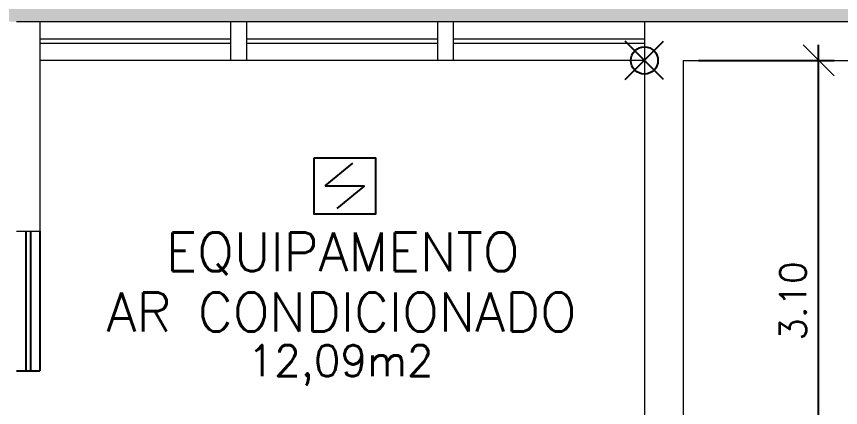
# Model space of a CAD drawing. Header units: millimetres. Extents: x 521 to 1055, y 261 to 520.
# Drawn here: x 603.97 to 609.29, y 502.23 to 504.75 of the extents above; entities that cross this region are included whole.
import ezdxf
from ezdxf.enums import TextEntityAlignment as Align

# ---------------------------------------------------------------- set-up
doc = ezdxf.new("R2010")
doc.units = ezdxf.units.MM
doc.linetypes.add('CONTINU', pattern=[0])
doc.layers.add('0.1', color=8, linetype='Continuous', lineweight=13)
doc.layers.add('ppci', color=8, linetype='Continuous')
doc.styles.add('ROMANS', font='romans')
doc.styles.get("Standard").update_dxf_attribs({"font": 'romans.shx'})
doc.dimstyles.new('Fares Eng - 50', dxfattribs={"dimscale": 2, "dimtxt": 0.085, "dimasz": 0.1, "dimexe": 0.05, "dimexo": 0.05, "dimgap": 0.04, "dimtad": 1, "dimzin": 4, "dimdsep": 46, "dimtxsty": 'ROMANS', "dimblk1": 'OBLIQUE', "dimblk2": 'OBLIQUE', "dimsah": 1, "dimcen": 0.05, "dimdle": 0.05, "dimclrd": 8, "dimclre": 8, "dimclrt": 8, "dimaunit": 1, "dimadec": 0, "dimazin": 0, "dimtfac": 1, "dimtix": 1, "dimtmove": 2, "dimatfit": 0, "dimldrblk": 'OPEN90', "dimfxl": 1, "dimtolj": 1, "dimtzin": 0, "dimarcsym": 0})

# ---------------------------------------------------------------- blocks, each defined once
blk = doc.blocks.new('ÁREA')
for p in [(4.97462945148186e-05, 0.003761569252461072), (0, 0)]:
    blk.add_attdef('COMPARTIMENTO', text='', height=0.0025).set_placement(p, align=Align.CENTER)
at = {"color": 1}
for p in [(-4.97462945148186e-05, -0.003761569252461072), (-9.94925890296372e-05, -0.007523138504922144)]:
    blk.add_attdef('ÁREA', text='', height=0.002, dxfattribs=at).set_placement(p, align=Align.CENTER)
blk = doc.blocks.new('_OBLIQUE')
at = {"color": 0, "linetype": 'ByBlock'}
blk.add_line((-0.5, -0.5), (0.5, 0.5), dxfattribs=at)
blk = doc.blocks.new('*D2874')
at = {"layer": '0.1', "color": 8, "linetype": 'CONTINU', "lineweight": -2, "transparency": 16777216}
for p, q in [((609.1468535984461, 501.2669216843539), (609.1468535984461, 504.566921684354)), ((608.3732697461766, 504.466921684354), (609.2468535984461, 504.466921684354)), ((608.3732697461766, 501.3669216843539), (609.2468535984461, 501.3669216843539))]:
    blk.add_line(p, q, dxfattribs=at)
at = {"layer": 'DEFPOINTS', "color": 0, "linetype": 'CONTINU', "lineweight": -2, "transparency": 16777216}
for p in [(608.2732697461765, 504.466921684354), (609.1468535984461, 504.466921684354), (608.2732697461765, 501.3669216843539)]:
    blk.add_point(p, dxfattribs=at)
at = {"layer": '0.1', "color": 8, "linetype": 'CONTINU', "lineweight": -2, "transparency": 16777216, "xscale": 0.2, "yscale": 0.2, "zscale": 0.2}
for p, rotation in [((609.1468535984461, 504.466921684354), 90), ((609.1468535984461, 501.3669216843539), 270)]:
    blk.add_blockref('_OBLIQUE', p, dxfattribs=dict(at, rotation=rotation))
at = {"layer": '0.1', "color": 8, "linetype": 'CONTINU', "transparency": 16777216, "insert": (608.981853598446, 502.916921684354), "char_height": 0.17, "attachment_point": 5, "rotation": 90, "style": 'ROMANS'}
blk.add_mtext('\\A1;3.10', dxfattribs=at)
blk = doc.blocks.new('_Open90')
at = {"color": 0, "linetype": 'ByBlock', "lineweight": -2}
for p, q in [((-0.5, 0.5), (0, 0)), ((0, 0), (-1, 0)), ((0, 0), (-0.5, -0.5))]:
    blk.add_line(p, q, dxfattribs=at)
blk = doc.blocks.new('*D2885')
at = {"layer": '0.1', "color": 8, "linetype": 'CONTINU', "lineweight": -2, "transparency": 16777216}
for p, q in [((609.6753245331493, 493.7169216843541), (609.6753245331493, 504.5669216843542)), ((609.3732697461766, 504.4669216843541), (609.7753245331493, 504.4669216843541)), ((609.3468535984462, 493.8169216843541), (609.7753245331493, 493.8169216843541))]:
    blk.add_line(p, q, dxfattribs=at)
at = {"layer": 'DEFPOINTS', "color": 0, "linetype": 'CONTINU', "lineweight": -2, "transparency": 16777216}
for p in [(609.2732697461765, 504.4669216843541), (609.6753245331493, 504.4669216843541), (609.2468535984461, 493.8169216843541)]:
    blk.add_point(p, dxfattribs=at)
at = {"layer": '0.1', "color": 8, "linetype": 'CONTINU', "lineweight": -2, "transparency": 16777216, "xscale": 0.2, "yscale": 0.2, "zscale": 0.2}
for p, rotation in [((609.6753245331493, 504.4669216843541), 90), ((609.6753245331493, 493.8169216843541), 270)]:
    blk.add_blockref('_OBLIQUE', p, dxfattribs=dict(at, rotation=rotation))
at = {"layer": '0.1', "color": 8, "linetype": 'CONTINU', "transparency": 16777216, "insert": (609.5103245331492, 499.1419216843541), "char_height": 0.17, "attachment_point": 5, "rotation": 90, "style": 'ROMANS'}
blk.add_mtext('\\A1;10.65', dxfattribs=at)
blk = doc.blocks.new('*D3538')
at = {"layer": '0.1', "color": 8, "linetype": 'CONTINU', "lineweight": -2, "transparency": 16777216}
for p, q in [((604.1232697461764, 504.8169216843539), (604.1232697461764, 506.0515917954538)), ((608.0232697461765, 504.8808042307539), (608.0232697461765, 506.0515917954538)), ((608.1232697461766, 505.9515917954538), (604.0232697461764, 505.9515917954538))]:
    blk.add_line(p, q, dxfattribs=at)
at = {"layer": 'DEFPOINTS', "color": 0, "linetype": 'CONTINU', "lineweight": -2, "transparency": 16777216}
for p in [(604.1232697461764, 505.9515917954538), (608.0232697461765, 504.7808042307539), (604.1232697461764, 504.7169216843538)]:
    blk.add_point(p, dxfattribs=at)
at = {"layer": '0.1', "color": 8, "linetype": 'CONTINU', "lineweight": -2, "transparency": 16777216, "xscale": 0.2, "yscale": 0.2, "zscale": 0.2, "rotation": 180}
blk.add_blockref('_OBLIQUE', (604.1232697461764, 505.9515917954538), dxfattribs=at)
at = {"layer": '0.1', "color": 8, "linetype": 'CONTINU', "lineweight": -2, "transparency": 16777216, "xscale": 0.2, "yscale": 0.2, "zscale": 0.2}
blk.add_blockref('_OBLIQUE', (608.0232697461765, 505.9515917954538), dxfattribs=at)
at = {"layer": '0.1', "color": 8, "linetype": 'CONTINU', "lineweight": -2, "transparency": 16777216, "insert": (606.0732697461765, 506.1165917954538), "char_height": 0.17, "attachment_point": 5, "style": 'ROMANS'}
blk.add_mtext('\\A1;3.90', dxfattribs=at)
blk = doc.blocks.new('*D3539')
at = {"layer": '0.1', "color": 8, "linetype": 'CONTINU', "lineweight": -2, "transparency": 16777216}
for p, q in [((603.9732697461765, 504.8169216843542), (603.9732697461765, 506.0515917954538)), ((604.1232697461764, 504.816921684354), (604.1232697461764, 506.0515917954538)), ((603.9732697461765, 505.9515917954538), (603.7732697461764, 505.9515917954538)), ((604.1232697461764, 505.9515917954538), (603.9732697461765, 505.9515917954538)), ((604.1232697461764, 505.9515917954538), (604.3232697461765, 505.9515917954538))]:
    blk.add_line(p, q, dxfattribs=at)
at = {"layer": 'DEFPOINTS', "color": 0, "linetype": 'CONTINU', "lineweight": -2, "transparency": 16777216}
for p in [(603.9732697461765, 505.9515917954538), (603.9732697461765, 504.7169216843541), (604.1232697461764, 504.716921684354)]:
    blk.add_point(p, dxfattribs=at)
at = {"layer": '0.1', "color": 8, "linetype": 'CONTINU', "lineweight": -2, "transparency": 16777216, "xscale": 0.2, "yscale": 0.2, "zscale": 0.2}
blk.add_blockref('_OBLIQUE', (603.9732697461765, 505.9515917954538), dxfattribs=at)
at = {"layer": '0.1', "color": 8, "linetype": 'CONTINU', "lineweight": -2, "transparency": 16777216, "xscale": 0.2, "yscale": 0.2, "zscale": 0.2, "rotation": 180}
blk.add_blockref('_OBLIQUE', (604.1232697461764, 505.9515917954538), dxfattribs=at)
at = {"layer": '0.1', "color": 8, "linetype": 'CONTINU', "lineweight": -2, "transparency": 16777216, "insert": (604.0482697461764, 506.1165917954538), "char_height": 0.17, "attachment_point": 5, "style": 'ROMANS'}
blk.add_mtext('\\A1;.15', dxfattribs=at)
blk = doc.blocks.new('*D3540')
at = {"layer": '0.1', "color": 8, "linetype": 'CONTINU', "lineweight": -2, "transparency": 16777216}
for p, q in [((601.4232697461763, 504.8169216843539), (601.4232697461763, 506.0515917954538)), ((603.9732697461766, 504.816921684354), (603.9732697461766, 506.0515917954538)), ((604.0732697461766, 505.9515917954538), (601.3232697461763, 505.9515917954538))]:
    blk.add_line(p, q, dxfattribs=at)
at = {"layer": 'DEFPOINTS', "color": 0, "linetype": 'CONTINU', "lineweight": -2, "transparency": 16777216}
for p in [(601.4232697461763, 505.9515917954538), (601.4232697461763, 504.7169216843538), (603.9732697461766, 504.716921684354)]:
    blk.add_point(p, dxfattribs=at)
at = {"layer": '0.1', "color": 8, "linetype": 'CONTINU', "lineweight": -2, "transparency": 16777216, "xscale": 0.2, "yscale": 0.2, "zscale": 0.2, "rotation": 180}
blk.add_blockref('_OBLIQUE', (601.4232697461763, 505.9515917954538), dxfattribs=at)
at = {"layer": '0.1', "color": 8, "linetype": 'CONTINU', "lineweight": -2, "transparency": 16777216, "xscale": 0.2, "yscale": 0.2, "zscale": 0.2}
blk.add_blockref('_OBLIQUE', (603.9732697461766, 505.9515917954538), dxfattribs=at)
at = {"layer": '0.1', "color": 8, "linetype": 'CONTINU', "lineweight": -2, "transparency": 16777216, "insert": (602.6982697461765, 506.1165917954538), "char_height": 0.17, "attachment_point": 5, "style": 'ROMANS'}
blk.add_mtext('\\A1;2.55', dxfattribs=at)

msp = doc.modelspace()

# ---------------------------------------------------------------- hatches: boundary and pattern name
at = {"layer": '0.1', "linetype": 'CONTINU', "lineweight": -2}
h = msp.add_hatch(dxfattribs=at)
h.set_pattern_fill('AR-SAND,_O', color=8, scale=0.005, double=1)
h.set_pattern_definition([(37.50000000000001, (0, 0), (-0.008000156479920228, 0.2447066186646712), [0, -0.19304, 0, -0.2159, 0, -0.206375]), (7.499999999999999, (0, 0), (0.2247616415690013, 0.3584125502841771), [0, -0.10414, 0, -0.17399, 0, -0.06667500000000001]), (327.5, (-0.15621, 0), (0.395496185120729, 0.0007185923392728455), [0, -0.0635, 0, -0.2286, 0, -0.29845]), (317.5, (-0.15621, 0), (0.3817782262361486, 0.1114646616286081), [0, -0.03175, 0, -0.14986, 0, -0.17145])])
h.paths.add_polyline_path([(617.8524852074881, 510.6690121090584), (585.7732697461765, 510.3498254526298), (585.7732697461765, 510.3169216843539), (601.5232697461763, 510.3169216843539), (601.5232697461763, 504.7169216843538), (602.6482697461764, 504.7169216843541), (602.7482697461764, 504.7169216843542), (603.9732697461765, 504.7169216843541), (604.1232697461764, 504.716921684354), (605.3565997461765, 504.7169216843541), (605.4565697461765, 504.7169216843542), (606.6899397461764, 504.7169216843542), (606.7899397461763, 504.7169216843541), (608.0232697461765, 504.7169216843542), (610.2732697461768, 504.716921684354, -0.4054525041381515), (611.2432697461766, 505.7164715830585), (611.2432697461766, 505.716921684354), (611.2732697461765, 505.716921684354), (611.2732697461765, 504.716921684354), (619.9232697461764, 504.7169216843541), (619.9232697461764, 502.9169216843542), (619.4232697461761, 502.9169216843541), (619.4232697461762, 501.1169216843542), (619.9232697461764, 501.1169216843542), (619.9232697461764, 499.3169216843541), (619.4232697461762, 499.316921684354), (619.4232697461762, 497.9020536681555), (619.5175751143915, 497.9020536681555, -0.5167710958042091), (619.8845730998528, 498.1750850337088), (621.6681482863328, 503.6612693352052), (621.6002327050726, 504.3687385268183)])
h.paths.add_polyline_path([(606.9976489567417, 505.116337108394, -1), (606.3695903956244, 505.116337108394, -1)], flags=16)
h.paths.add_polyline_path([(608.237571409276, 508.7987586793575), (610.9375714092762, 508.7987586793575), (610.9375714092762, 509.1559015365003), (608.237571409276, 509.1559015365003)], flags=24)
h.paths.add_polyline_path([(608.7897602105429, 508.4500377240969), (610.3754744962572, 508.4500377240969), (610.3754744962572, 508.8071805812398), (608.7897602105429, 508.8071805812398)], flags=24)
h.paths.add_polyline_path([(602.1906529991597, 507.8434027709998), (602.1906529991597, 510.181498009095), (601.8906529991598, 510.181498009095), (601.8906529991598, 507.8434027709998)], flags=24)
h.paths.add_polyline_path([(601.9782295884796, 507.8172122948093), (601.9782295884796, 509.4267361043331), (601.5210867313367, 509.4267361043331), (601.5210867313367, 507.8172122948093)], flags=24)
h.paths.add_polyline_path([(602.3967221271289, 505.9890917954538), (602.9998173652242, 505.9890917954538), (602.9998173652242, 506.2440917954538), (602.3967221271289, 506.2440917954538)], flags=24)
h.paths.add_polyline_path([(603.8317221271287, 505.9890917954538), (604.264817365224, 505.9890917954538), (604.264817365224, 506.2440917954538), (603.8317221271287, 506.2440917954538)], flags=24)
h.paths.add_polyline_path([(605.4359107885032, 506.7345252152015), (606.0309107885032, 506.7345252152015), (606.0309107885032, 506.9895252152016), (605.4359107885032, 506.9895252152016)], flags=24)
h.paths.add_polyline_path([(605.7717221271289, 505.9890917954538), (606.3748173652242, 505.9890917954538), (606.3748173652242, 506.2440917954538), (605.7717221271289, 506.2440917954538)], flags=24)
h.paths.add_polyline_path([(607.9317221271289, 505.9890917954538), (608.3648173652241, 505.9890917954538), (608.3648173652241, 506.2440917954538), (607.9317221271289, 506.2440917954538)], flags=24)
h.paths.add_polyline_path([(610.3529126033192, 507.2346303098532), (611.0936268890334, 507.2346303098532), (611.0936268890334, 507.4896303098533), (610.3529126033192, 507.4896303098533)], flags=24)
h.paths.add_polyline_path([(610.5217221271289, 505.9890917954538), (611.1248173652242, 505.9890917954538), (611.1248173652242, 506.2440917954538), (610.5217221271289, 506.2440917954538)], flags=24)
h.paths.add_polyline_path([(613.6029126033193, 506.6538638188314), (614.3436268890335, 506.6538638188314), (614.3436268890335, 506.9088638188315), (613.6029126033193, 506.9088638188315)], flags=24)
h.paths.add_polyline_path([(613.2317221271288, 505.9890917954538), (613.664817365224, 505.9890917954538), (613.664817365224, 506.2440917954538), (613.2317221271288, 506.2440917954538)], flags=24)
h.paths.add_polyline_path([(614.6717221271286, 505.9890917954538), (615.274817365224, 505.9890917954538), (615.274817365224, 506.2440917954538), (614.6717221271286, 506.2440917954538)], flags=24)
h.paths.add_polyline_path([(616.2817221271283, 505.9890917954538), (616.7148173652236, 505.9890917954538), (616.7148173652236, 506.2440917954538), (616.2817221271283, 506.2440917954538)], flags=24)
h.paths.add_polyline_path([(617.0663254009229, 508.3157485573432), (617.0663254009229, 508.9107485573433), (616.8113254009229, 508.9107485573433), (616.8113254009229, 508.3157485573432)], flags=24)
h.paths.add_polyline_path([(617.8717221271286, 505.9890917954538), (618.4748173652239, 505.9890917954538), (618.4748173652239, 506.2440917954538), (617.8717221271286, 506.2440917954538)], flags=24)
h.paths.add_polyline_path([(619.6317221271287, 505.9890917954538), (620.0648173652239, 505.9890917954538), (620.0648173652239, 506.2440917954538), (619.6317221271287, 506.2440917954538)], flags=24)
h.paths.add_polyline_path([(620.0828615966838, 505.2158177083463), (620.5803123012204, 505.5117286094782), (620.4499459601623, 505.7308852135747), (619.9524952556256, 505.4349743124428)], flags=24)
h.paths.add_polyline_path([(620.4964276357962, 503.5275169224494), (620.4964276357962, 504.1063264462589), (620.2414276357962, 504.1063264462589), (620.2414276357962, 503.5275169224494)], flags=24)
h.paths.add_polyline_path([(620.4964276357962, 501.7275169224495), (620.4964276357962, 502.306326446259), (620.2414276357962, 502.306326446259), (620.2414276357962, 501.7275169224495)], flags=24)
h.paths.add_polyline_path([(620.4964276357962, 499.9275169224495), (620.4964276357962, 500.506326446259), (620.2414276357962, 500.506326446259), (620.2414276357962, 499.9275169224495)], flags=25)
h.paths.add_polyline_path([(611.1291358053968, 508.9776687814824), (614.9546854205901, 508.9776687814824), (614.9546854205901, 506.9747361110599), (611.1291358053968, 506.9747361110599)], flags=16)

# ---------------------------------------------------------------- linework, layer by layer
at = {"layer": '0.1', "color": 7}
for p, q in [((603.9732697461766, 504.716921684354), (604.1232697461764, 504.716921684354)), ((604.1232697461764, 504.716921684354), (604.1232697461764, 503.3669216843539)), ((608.0232697461764, 504.716921684354), (608.0232697461764, 501.3669216843539)), ((608.0232697461763, 504.716921684354), (610.2732697461765, 504.716921684354)), ((608.2732697461765, 504.466921684354), (608.2732697461765, 501.216921684354)), ((608.2732697461765, 504.4669216843541), (610.2732697461765, 504.4669216843541)), ((603.9732697461765, 503.3669216843539), (604.1232697461764, 503.3669216843539))]:
    msp.add_line(p, q, dxfattribs=at)
at = {"layer": '0.1', "color": 8}
for p, q in [((604.1232697461764, 504.7169216843538), (605.3565997461765, 504.7169216843541)), ((605.4565697461765, 504.716921684354), (606.6899397461764, 504.7169216843542)), ((606.7899397461763, 504.716921684354), (608.0232697461765, 504.7169216843542)), ((604.1232697461764, 504.6069216843538), (605.3565997461765, 504.6069216843541)), ((605.4565697461765, 504.6069216843539), (606.6899397461764, 504.6069216843542)), ((606.7899397461763, 504.6069216843539), (608.0232697461765, 504.6069216843542)), ((605.3565997461765, 504.5769216843537), (604.1232697461764, 504.5769216843539)), ((606.6899397461764, 504.5769216843538), (605.4565697461765, 504.576921684354)), ((608.0232697461765, 504.5769216843538), (606.7899397461763, 504.576921684354)), ((605.3565997461765, 504.4669216843537), (604.1232697461764, 504.4669216843537)), ((606.6899397461764, 504.4669216843538), (605.4565697461765, 504.4669216843538)), ((608.0232697461765, 504.4669216843538), (606.7899397461763, 504.4669216843538))]:
    msp.add_line(p, q, dxfattribs=at)
at = {"layer": '0.1', "color": 8, "linetype": 'CONTINU', "lineweight": -2}
for p, q in [((604.0332697461764, 503.3669216843539), (604.0332697461764, 502.4669216843538)), ((604.0632697461765, 503.3669216843539), (604.0632697461765, 502.4669216843538)), ((604.1232697461764, 503.3669216843539), (604.1232697461764, 502.4669216843538)), ((603.9732697461764, 502.4669216843538), (604.1232697461766, 502.4669216843538))]:
    msp.add_line(p, q, dxfattribs=at)
at = {"layer": '0.1', "color": 8}
for points in [[(605.3565697461764, 504.7169216843542), (605.4565697461765, 504.7169216843542), (605.4565697461765, 504.4669216843542), (605.3565697461764, 504.4669216843542)], [(606.6899397461764, 504.7169216843541), (606.7899397461763, 504.7169216843541), (606.7899397461763, 504.4669216843541), (606.6899397461764, 504.4669216843541)]]:
    msp.add_lwpolyline(points, close=True, dxfattribs=at)
at = {"layer": 'ppci', "color": 10}
for p, q in [((608.147308422936, 504.3428830075937), (607.8992310694148, 504.5909603611142)), ((607.8992310694152, 504.3428830075929), (608.1473084229351, 504.5909603611144))]:
    msp.add_line(p, q, dxfattribs=at)
at = {"layer": 'ppci', "color": 10, "linetype": 'Continuous'}
for p, q in [((605.9642771672605, 503.6581000401156), (606.1429067862966, 503.8044133498783)), ((605.9642771672605, 503.6581000401156), (606.2175864053329, 503.6581000401156)), ((606.2175864053329, 503.6581000401156), (606.0389567862968, 503.5117867303529))]:
    msp.add_line(p, q, dxfattribs=at)
msp.add_lwpolyline([(605.8930339440535, 503.8403083366197), (606.2888296285405, 503.8403083366197), (606.2888296285405, 503.4758917436115), (605.8930339440535, 503.4758917436115)], close=True, dxfattribs=at)
at = {"layer": 'ppci', "color": 10}
msp.add_circle((608.0232697461752, 504.4669216843538), 0.08770858946664173, dxfattribs=at)

# ---------------------------------------------------------------- block references
at = {"layer": '0.1', "color": 8}
ref = msp.add_blockref('ÁREA', (606.0701874947914, 502.7206224169958), dxfattribs=dict(at, xscale=133.3333333333333, yscale=133.3333333333333, zscale=133.3333333333333))
ref.add_attrib('COMPARTIMENTO', 'AR CONDICIONADO', dxfattribs={"layer": '0', "color": 3, "height": 0.25}).set_placement((606.0701874947914, 502.7206224169958), align=Align.CENTER)
ref.add_attrib('ÁREA', '12,09m2', dxfattribs={"layer": '0', "color": 1, "height": 0.2}).set_placement((606.0635546555224, 502.4326675568727), align=Align.CENTER)
ref.add_attrib('COMPARTIMENTO', 'EQUIPAMENTO', dxfattribs={"layer": '0', "color": 3, "height": 0.25}).set_placement((606.0768203340605, 503.1088466869552), align=Align.CENTER)

# ---------------------------------------------------------------- dimensions: what is measured, and where the dimension line sits
at = {"layer": '0.1', "color": 8, "linetype": 'CONTINU', "lineweight": -2}
for base, p1, p2, picture, middle in [((601.4232697461763, 505.9515917954538), (603.9732697461766, 504.716921684354), (601.4232697461763, 504.7169216843538), '*D3540', (602.6982697461765, 506.1165917954538)), ((603.9732697461765, 505.9515917954538), (604.1232697461764, 504.716921684354), (603.9732697461765, 504.7169216843541), '*D3539', (604.0482697461764, 506.1165917954538)), ((604.1232697461764, 505.9515917954538), (608.0232697461765, 504.7808042307539), (604.1232697461764, 504.7169216843538), '*D3538', (606.0732697461765, 506.1165917954538))]:
    dim = msp.add_linear_dim(base=base, p1=p1, p2=p2, dimstyle='Fares Eng - 50', dxfattribs=at)
    dim.commit()
    dim.dimension.update_dxf_attribs({"geometry": picture, "text_midpoint": middle})
at = {"layer": '0.1', "color": 8, "linetype": 'CONTINU'}
for base, p1, p2, picture, middle in [((609.1468535984461, 504.466921684354), (608.2732697461765, 501.3669216843539), (608.2732697461765, 504.466921684354), '*D2874', (608.981853598446, 502.916921684354)), ((609.6753245331493, 504.4669216843541), (609.2468535984461, 493.8169216843541), (609.2732697461765, 504.4669216843541), '*D2885', (609.5103245331492, 499.1419216843541))]:
    dim = msp.add_linear_dim(base=base, p1=p1, p2=p2, angle=90, dimstyle='Fares Eng - 50', dxfattribs=at)
    dim.commit()
    dim.dimension.update_dxf_attribs({"geometry": picture, "text_midpoint": middle})

doc.saveas('drawing.dxf')
